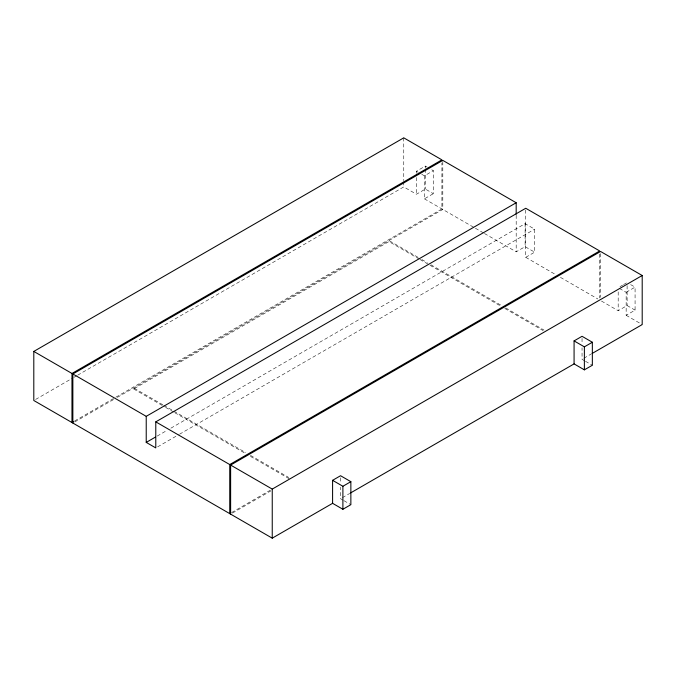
<?xml version="1.0" encoding="UTF-8"?>
<svg xmlns="http://www.w3.org/2000/svg" width="676" height="676" viewBox="0 0 676 676"><rect width="100%" height="100%" fill="white"/><g stroke="black" fill="none" stroke-linecap="round" stroke-linejoin="round"><path stroke-width="0.51" stroke-dasharray="3.38 2.54" d="M416.441 173.318L416.441 171.231L425.365 166.076L427.139 167.099M35.625 399.44L73.076 377.816M73.997 377.292L76.734 375.704M77.647 375.18L403.758 186.906L416.441 194.232L425.365 189.077L433.333 193.674L433.333 170.673L430.68 169.144M421.748 174.298L424.41 175.828L433.333 170.673M424.41 175.828L424.41 198.828L433.333 193.674M74.706 420.945L114.903 397.741M115.816 397.218L441.918 208.943L441.918 163.009M74.664 421.993L113.695 399.465M117.32 397.37L442.805 209.45L442.805 160.389M162.848 404.789L133.662 387.931L133.662 388.954L388.945 241.569L419.044 258.95M157.187 436.079L167.242 430.274M170.893 428.17L525.108 223.663L534.657 229.181L534.657 252.173L525.734 257.328L525.734 208.267M157.609 446.87L178.616 434.736M179.529 434.212L534.657 229.181M484.481 233.507L516.185 251.818L525.108 246.664L534.657 252.173M619.968 286.675L622.647 285.128M623.542 284.613L627.108 282.551M231.555 512.577L270.586 490.041M232.451 513.076L270.822 490.928M626.153 292.302L635.077 287.148L635.077 310.149L626.153 315.303L626.153 292.302L619.072 288.213M601.463 301.048L618.185 310.707L627.108 305.552L635.077 310.149M342.377 497.671L349.678 493.455M583.87 358.246L591.154 354.038M630.649 284.596L635.077 287.148M416.441 171.231L418.207 172.253M424.41 198.828L474.51 227.753M475.414 228.277L483.568 232.983M525.734 257.328L555.866 274.726M560.429 277.363L597.871 298.978M626.153 315.303L641.854 324.37M418.131 257.395L388.945 240.546L388.945 241.569M421.782 259.508L427.257 262.668M430.908 264.772L502.048 305.848M505.699 307.952L544.011 330.074M419.957 259.474L429.083 264.738M429.995 265.271L501.136 306.346M504.786 308.45L543.098 330.572M584.622 360.79L582.044 359.302L582.044 347.802M585.475 361.288L592.345 365.251M343.129 500.206L340.552 498.719L340.552 487.219M343.991 500.705L350.861 504.668M163.761 405.313L172.879 410.577M173.791 411.109L245.853 452.709M250.416 455.345L288.728 477.459M133.662 388.954L164.674 406.859M165.586 407.391L173.791 412.132M174.704 412.656L245.853 453.731M250.416 456.368L290.553 479.537M627.108 285.686L627.108 305.552M618.185 291.888L618.185 310.707M600.584 253.568L600.584 297.406M599.697 254.1L599.697 297.939M582.044 338.389L582.044 342.571M525.108 223.663L525.108 246.664M516.185 215.264L516.185 251.818M425.365 166.076L425.365 168.163M425.365 169.211L425.365 189.077M416.441 177.501L416.441 194.232M403.758 137.836L403.758 180.644M403.758 181.683L403.758 186.906M340.552 477.814L340.552 483.044"/><path stroke-width="1.01" d="M33.8 351.427L403.758 137.836L441.918 159.874L71.969 373.465L33.8 351.427L33.8 400.496L272.242 538.164L332.592 503.324L342.893 509.273L350.861 504.668L350.861 481.675L340.552 475.727L332.592 480.323L332.592 503.324M72.856 423.041L72.856 373.98L442.805 160.389L516.185 202.749L516.185 214.216M73.794 421.478L71.969 422.534L71.969 373.465M72.856 373.98L146.227 416.34L516.185 202.749M155.784 421.858L525.734 208.267L599.697 250.965L229.739 464.556L155.784 421.858L155.784 447.918L146.227 442.408L146.227 416.34M146.227 442.408L155.362 437.135M230.626 514.132L230.626 465.071L600.584 251.48L642.2 275.504L642.2 324.573L592.066 353.514M230.626 465.071L272.242 489.094L642.2 275.504M574.076 363.899L574.076 340.898L582.044 336.302L592.345 342.25L592.345 365.251L584.377 369.848L574.076 363.899L350.59 492.931M332.592 480.323L342.893 486.272L350.861 481.675M574.076 340.898L584.377 346.847L592.345 342.25M584.377 346.847L584.377 369.848M342.893 486.272L342.893 509.273M272.242 489.094L272.242 538.164M229.739 464.556L229.739 513.625"/></g></svg>
